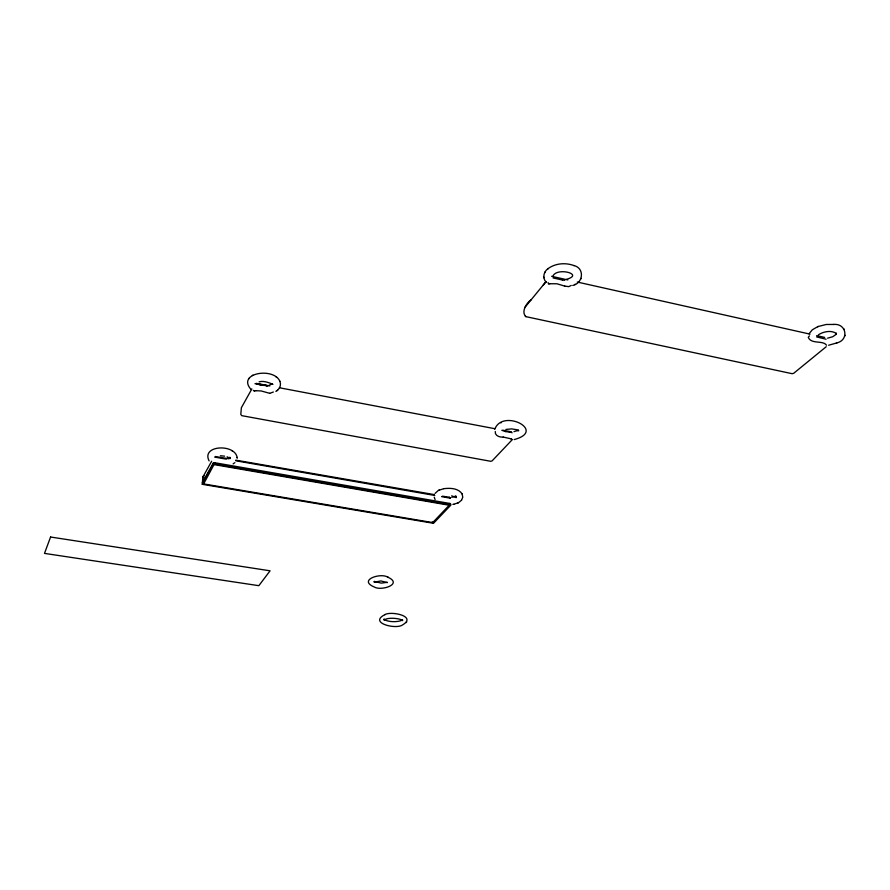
<?xml version="1.0" encoding="UTF-8"?>
<svg xmlns="http://www.w3.org/2000/svg" width="890" height="890" viewBox="0 0 890 890"><rect width="100%" height="100%" fill="white"/><g stroke="black" fill="none" stroke-linecap="round" stroke-linejoin="round"><path stroke-width="1.33" d="M237.152 457.694C235.361 443.576 200.851 444.878 209.117 460.92M237.152 458.139L237.152 457.482M227.084 456.804C231.089 459.741 231.189 456.047 228.129 457.883M455.836 496.576L456.136 497.577L451.686 495.83M518.47 430.404C519.404 431.394 518.147 429.87 513.953 431.672M548.084 282.531L548.574 284.155L549.798 283.765M434.031 521.551A1.357 1.157 43.4 0 1 432.751 522.575L203.677 483.926A1.424 1.257 27.9 0 1 202.408 482.413L213.222 463.134A1.469 0.634 4.8 0 1 214.98 462.778L449.728 503.428L449.205 505.231L432.662 522.641L432.273 521.952M203.465 483.326L203.565 484.049L214.98 462.778M279.76 381.053C281.696 384.858 279.538 389.564 275.889 391.411M836.2 333.261C835.955 336.654 836.6 331.547 836.266 334.217M226.349 459.151L215.447 457.249L215.258 456.503L229.064 458.806M279.883 381.32C273.809 366.825 236.184 372.999 251.125 389.564M455.847 496.442L456.136 497.577L455.936 496.03M494.773 429.347C502.316 408.021 547.216 430.838 514.131 439.582M808.365 337.143L809.444 335.886M553.024 275.9C557.329 266.967 584.719 274.365 566.396 279.338M512.006 432.885L511.717 432.195L509.269 432.017M495.263 431.483C494.562 435.655 499.802 437.513 503.173 437.068M531.163 299.785C526.791 302.366 520.617 312.168 526.001 316.662L792.167 373.7L793.691 373.299L826.209 346.722M836.734 342.917C849.349 340.136 846.49 323.248 833.73 324.427M385.092 614.567C368.115 622.833 395.727 629.664 402.358 625.047C417.543 616.236 391.044 610.763 384.814 614.656M571.247 285.423L568.788 286.636L564.827 286.124M844.855 335.975L845.122 335.319M572.771 285.445C583.228 283.276 584.941 268.124 573.827 265.52M547.817 268.825C543.545 271.784 542.232 278.459 546.238 282.197M809.01 333.783L812.348 329.756L817.777 326.652M580.725 279.048L581.059 278.37M544.591 272.829L544.936 272.151M251.87 388.897L241.368 407.742L240.801 414.395L241.757 415.652L490.779 461.309L492.103 460.875L511.884 440.061M211.664 461.243L202.887 476.995L202.408 482.413A1.424 0.601 4.9 0 0 203.343 483.192M836.155 334.351L832.74 336.732L827.567 338.178M406.229 622.6L406.708 621.81M435.065 493.405L438.325 490.457L443.643 488.721M461.632 500.091L462.767 497.199L462.144 493.95M248.588 378.962L249 378.35M454 504.196L458.572 502.639L461.521 500.236M545.948 281.718L524.733 307.628M543.278 285.011L545.726 281.997M273.363 392.023L269.748 393.324M233.124 463.879L234.882 462.644M547.895 268.758C555.226 263.218 565.628 262.405 574.095 265.632M547.55 269.047L548.162 268.535M818.377 334.818C823.294 331.625 831.238 329.812 836.422 333.561M277.012 390.666L277.58 390.209M518.358 429.948L511.617 428.891L505.854 429.447M549.831 283.743L556.895 283.765L564.816 286.124M826.521 345.22C823.072 340.058 811.502 344.474 808.365 337.588M387.406 582.616L380.82 580.948L374.189 582.238L374.278 581.426L381.32 583.128L387.217 582.305M574.584 284.6L575.274 284.221M455.48 496.208L451.697 497.343M252.304 375.513L252.949 375.168M450.307 498.244A1.391 0.59 0.5 0 0 449.773 498.077L449.261 497.365A1.391 1.168 43 0 1 450.262 498M457.749 503.039L458.305 502.772M438.87 490.179L439.438 489.923M828.59 345.242L836.489 343.028M836.277 343.117L836.956 342.828M500.77 422.839L501.393 422.583M818.066 326.541L826.187 324.483L833.952 324.45M817.576 326.73L818.255 326.463M254.974 383.712L267.968 385.815M254.34 390.955L255.919 390.71M254.284 390.977L253.316 390.376M269.114 385.225C273.575 383 272.451 385.047 272.44 384.157C274.843 385.492 265.02 379.808 259.123 381.866M452.91 504.396L453.811 504.23M443.854 488.688C450.14 487.887 458.561 488.098 462.244 494.15M503.206 437.068L511.261 438.859M509.158 432.017L505.698 431.606M255.953 390.71L261.215 390.966L269.67 393.313M220.386 455.758L224.614 456.147M266.41 385.637L267.367 385.726L256.342 383.623L259.947 384.869M266.344 385.637L260.37 384.992M562.424 280.027L553.079 277.936M562.447 280.027L564.705 280.339M235.75 460.13L434.442 494.629M442.419 496.175L449.495 497.254M235.883 460.809L434.787 495.463M441.596 496.653L449.773 498.077M256.209 383.345L269.826 385.937M279.371 387.751L494.629 428.657M502.805 430.204L510.971 431.761M551.633 276.312L567.809 279.927M577.243 282.041L810.022 334.128M816.675 335.619L824.652 337.399M505.687 431.594L501.804 430.315M511.294 438.87L512.173 439.582L511.283 439.438M387.651 577.098C380.497 572.559 357.68 580.08 374.334 587.022C381.287 591.272 403.57 584.062 387.651 577.098L388.14 577.254M816.597 336.909L826.087 339.224M525.289 316.339L526.001 316.662M231.867 450.663L232.435 450.963M384.224 619.473C388.53 622.499 399.476 622.177 402.58 619.818L402.536 620.541C400.978 618.572 388.374 616.815 384.091 620.03L384.146 619.362M374.301 581.526L375.046 582.004L374.456 581.671M276.111 376.915L276.701 377.349M230.143 458.584L229.887 458.061M843.954 328.955L844.376 329.511M435.077 499.546L434.242 497.199M543.79 277.012L543.89 277.724M213.222 463.134A1.457 1.279 28.3 0 0 214.535 464.68L449.205 505.231A1.391 1.179 43.2 0 0 450.518 504.196A1.391 0.59 0.5 0 0 449.728 503.428M203.821 477.785A1.424 0.612 4.9 0 1 202.887 476.995A1.424 1.257 27.8 0 1 204.255 475.95M214.902 457.193A1.457 0.645 4.9 0 1 215.447 457.249M50.574 537.015L44.5 553.391L258.834 585.687L270.082 570.802L50.574 537.015M213.444 463.835L201.974 484.26L433.53 523.298L451.019 504.919L213.444 463.835M384.269 619.796L384.057 619.084L384.269 619.807M402.558 620.564L402.536 620.541"/></g></svg>
